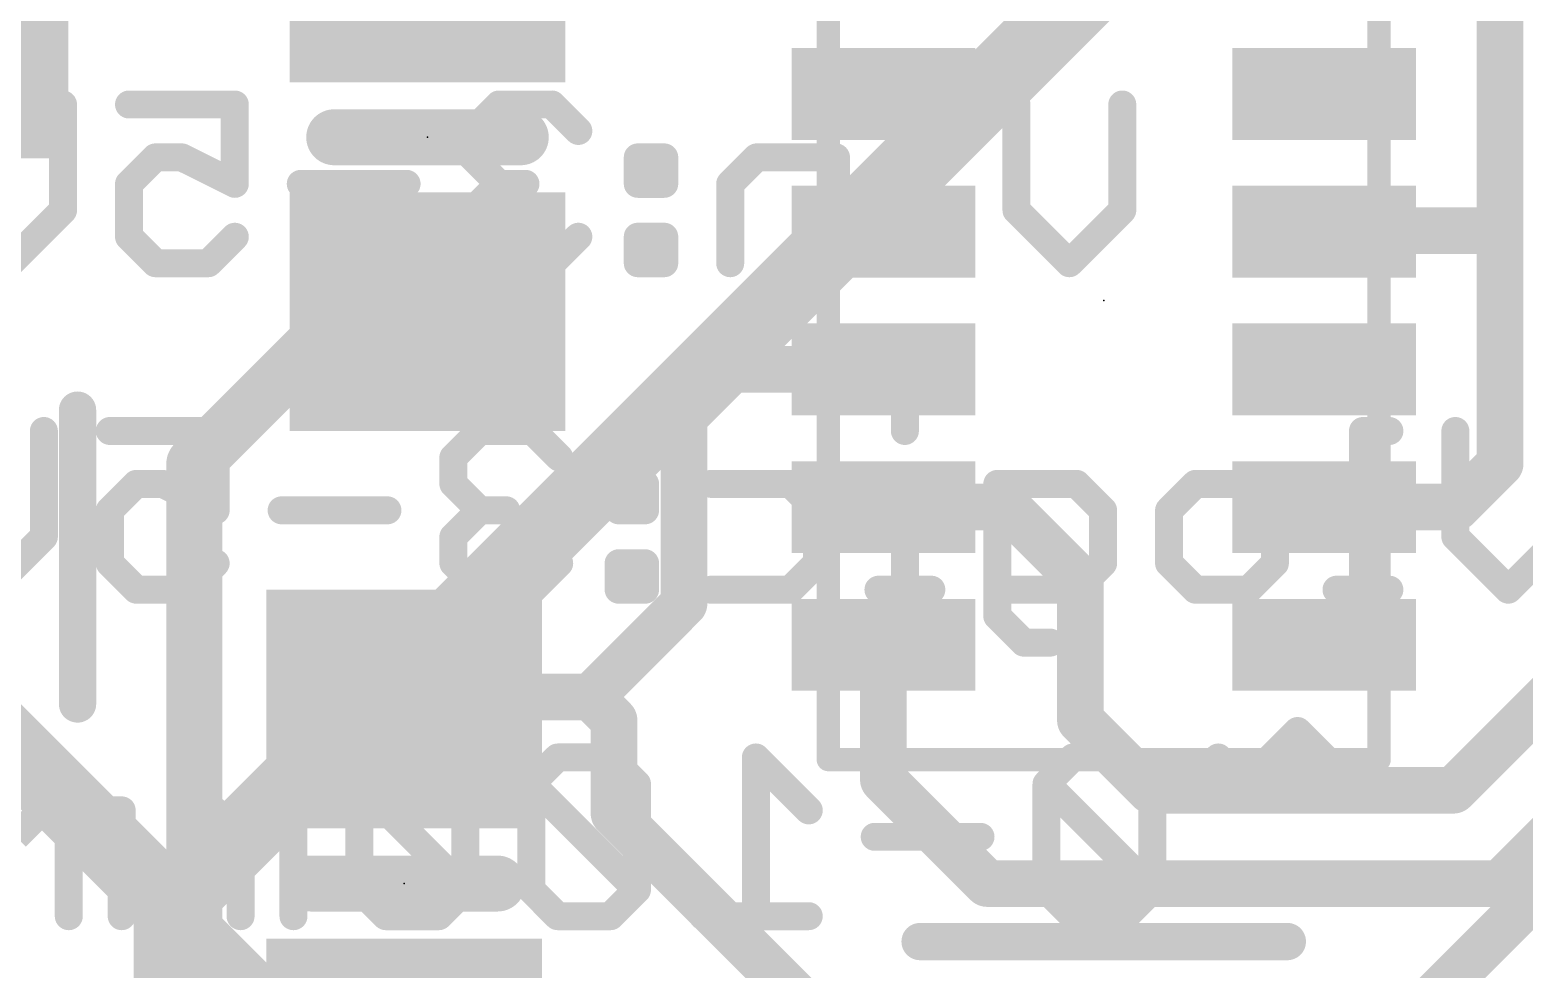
# Model space of a CAD drawing. Extents: x -0.1 to 20.4, y -0.1 to 17.9.
# Drawn here: x 4.31 to 12.45, y 6.52 to 11.63 of the extents above; entities that cross this region are included whole.
import ezdxf

# ---------------------------------------------------------------- set-up
doc = ezdxf.new("R2010")
doc.units = 0
for name, color, linetype in [('1', 12, 'CONTINUOUS'), ('16', 132, 'CONTINUOUS'), ('21', 40, 'CONTINUOUS'), ('22', 6, 'CONTINUOUS'), ('23', 53, 'CONTINUOUS')]:
    doc.layers.add(name, color=color, linetype=linetype)

# ---------------------------------------------------------------- blocks, each defined once
blk = doc.blocks.new('RECT')
blk.add_solid([(-0.5, -0.5), (0.5, -0.5), (-0.5, 0.5), (0.5, 0.5)])

msp = doc.modelspace()

# ---------------------------------------------------------------- linework, layer by layer
at = {"layer": '1'}
for points, const_width in [([(12.319, 10.541), (12.319, 12.38)], 0.254), ([(11.366, 10.541), (11.36, 10.535)], 0.254), ([(12.319, 10.541), (11.366, 10.541)], 0.254), ([(12.319, 9.271), (12.319, 10.541)], 0.254), ([(6.035, 10.099), (5.207, 9.271)], 0.3048), ([(6.477, 10.099), (6.035, 10.099)], 0.3048), ([(8.134, 9.785), (7.874, 9.525)], 0.254), ([(8.96, 9.785), (8.134, 9.785)], 0.254), ([(7.874, 9.525), (7.874, 8.509)], 0.254), ([(5.207, 9.271), (5.207, 6.731)], 0.3048), ([(12.083, 9.035), (12.319, 9.271)], 0.254), ([(8.96, 9.035), (9.634, 9.035)], 0.254), ([(9.634, 9.035), (10.033, 8.636)], 0.254), ([(11.36, 9.035), (12.083, 9.035)], 0.254), ([(10.033, 8.636), (10.033, 7.874)], 0.254), ([(7.874, 8.509), (7.366, 8.001)], 0.254), ([(8.96, 8.285), (8.96, 7.55)], 0.254), ([(12.065, 7.493), (12.7, 8.128)], 0.254), ([(6.416, 8.001), (6.35, 7.935)], 0.254), ([(7.366, 8.001), (6.416, 8.001)], 0.254), ([(7.493, 7.874), (7.366, 8.001)], 0.254), ([(12.319, 6.985), (13.335, 8.001)], 0.254), ([(7.493, 7.366), (7.493, 7.874)], 0.254), ([(10.033, 7.874), (10.414, 7.493)], 0.254), ([(8.96, 7.55), (9.525, 6.985)], 0.254), ([(10.414, 7.493), (12.065, 7.493)], 0.254), ([(8.89, 5.969), (7.493, 7.366)], 0.254), ([(9.525, 6.985), (12.319, 6.985)], 0.254), ([(5.207, 6.731), (5.715, 6.223)], 0.3048)]:
    msp.add_lwpolyline(points, dxfattribs=dict(at, const_width=const_width))
for points, const_width in [([(11.366, 10.6045, 1), (11.366, 10.4775)], 0.127), ([(11.4109, 10.4961, 1), (11.3211, 10.5859)], 0.127), ([(12.3825, 10.541, 1), (12.2555, 10.541)], 0.127), ([(12.319, 10.4775, 1), (12.319, 10.6045)], 0.127), ([(11.3151, 10.5799, 1), (11.4049, 10.4901)], 0.127), ([(12.2555, 10.541, 1), (12.3825, 10.541)], 0.127), ([(6.035, 10.1752, 1), (6.035, 10.0228)], 0.1524), ([(6.0889, 10.0451, 1), (5.9811, 10.1529)], 0.1524), ([(6.477, 10.0228, 1), (6.477, 10.1752)], 0.1524), ([(8.134, 9.8485, 1), (8.134, 9.7215)], 0.127), ([(8.1789, 9.7401, 1), (8.0891, 9.8299)], 0.127), ([(8.96, 9.7215, 1), (8.96, 9.8485)], 0.127), ([(7.9375, 9.525, 1), (7.8105, 9.525)], 0.127), ([(7.8291, 9.5699, 1), (7.9189, 9.4801)], 0.127), ([(5.2832, 9.271, 1), (5.1308, 9.271)], 0.1524), ([(5.1531, 9.3249, 1), (5.2609, 9.2171)], 0.1524), ([(12.3639, 9.2261, 1), (12.2741, 9.3159)], 0.127), ([(12.2555, 9.271, 1), (12.3825, 9.271)], 0.127), ([(8.96, 9.0985, 1), (8.96, 8.9715)], 0.127), ([(9.6789, 9.0799, 1), (9.5891, 8.9901)], 0.127), ([(9.634, 8.9715, 1), (9.634, 9.0985)], 0.127), ([(11.36, 9.0985, 1), (11.36, 8.9715)], 0.127), ([(12.0381, 9.0799, 1), (12.1279, 8.9901)], 0.127), ([(12.083, 8.9715, 1), (12.083, 9.0985)], 0.127), ([(10.0965, 8.636, 1), (9.9695, 8.636)], 0.127), ([(9.9881, 8.5911, 1), (10.0779, 8.6809)], 0.127), ([(7.9189, 8.4641, 1), (7.8291, 8.5539)], 0.127), ([(7.8105, 8.509, 1), (7.9375, 8.509)], 0.127), ([(9.0235, 8.285, 1), (8.8965, 8.285)], 0.127), ([(6.416, 8.0645, 1), (6.416, 7.9375)], 0.127), ([(6.4609, 7.9561, 1), (6.3711, 8.0459)], 0.127), ([(7.4109, 8.0459, 1), (7.3211, 7.9561)], 0.127), ([(7.3211, 8.0459, 1), (7.4109, 7.9561)], 0.127), ([(7.366, 7.9375, 1), (7.366, 8.0645)], 0.127), ([(6.3051, 7.9799, 1), (6.3949, 7.8901)], 0.127), ([(7.5565, 7.874, 1), (7.4295, 7.874)], 0.127), ([(7.4481, 7.8291, 1), (7.5379, 7.9189)], 0.127), ([(10.0779, 7.9189, 1), (9.9881, 7.8291)], 0.127), ([(9.9695, 7.874, 1), (10.0965, 7.874)], 0.127), ([(9.0049, 7.5949, 1), (8.9151, 7.5051)], 0.127), ([(8.8965, 7.55, 1), (9.0235, 7.55)], 0.127), ([(10.414, 7.5565, 1), (10.414, 7.4295)], 0.127), ([(10.3691, 7.4481, 1), (10.4589, 7.5379)], 0.127), ([(12.0201, 7.5379, 1), (12.1099, 7.4481)], 0.127), ([(12.065, 7.4295, 1), (12.065, 7.5565)], 0.127), ([(7.5379, 7.4109, 1), (7.4481, 7.3211)], 0.127), ([(7.4295, 7.366, 1), (7.5565, 7.366)], 0.127), ([(9.525, 7.0485, 1), (9.525, 6.9215)], 0.127), ([(9.4801, 6.9401, 1), (9.5699, 7.0299)], 0.127), ([(12.2741, 7.0299, 1), (12.3639, 6.9401)], 0.127), ([(12.319, 6.9215, 1), (12.319, 7.0485)], 0.127), ([(5.2609, 6.7849, 1), (5.1531, 6.6771)], 0.1524), ([(5.1308, 6.731, 1), (5.2832, 6.731)], 0.1524)]:
    msp.add_lwpolyline(points, format="xyb", dxfattribs=dict(at, const_width=const_width))
at = {"layer": '16'}
for points, const_width in [([(5.08, 6.858), (11.557, 13.335)], 0.4064), ([(5.08, 6.858), (2.921, 9.017)], 0.4064), ([(13.335, 7.747), (10.16, 4.572)], 0.254), ([(5.08, 6.858), (5.08, 2.54)], 0.4064)]:
    msp.add_lwpolyline(points, dxfattribs=dict(at, const_width=const_width))
at = {"layer": '16', "const_width": 0.2032}
for points in [[(5.1816, 6.858, 1), (4.9784, 6.858)], [(5.0082, 6.9298, 1), (5.1518, 6.7862)], [(5.0082, 6.7862, 1), (5.1518, 6.9298)]]:
    msp.add_lwpolyline(points, format="xyb", dxfattribs=at)
at = {"layer": '21'}
for points, const_width in [([(8.66, 7.66), (8.66, 12.66)], 0.127), ([(11.66, 12.66), (11.66, 7.66)], 0.127), ([(6.985, 11.049), (5.969, 11.049)], 0.3048), ([(4.571, 9.563), (4.571, 7.963)], 0.2032), ([(11.66, 7.66), (8.66, 7.66)], 0.127), ([(6.858, 6.985), (5.842, 6.985)], 0.3048), ([(9.16, 6.669), (11.16, 6.669)], 0.2032)]:
    msp.add_lwpolyline(points, dxfattribs=dict(at, const_width=const_width))
for points, const_width in [([(5.969, 11.1252, 1), (5.969, 10.9728)], 0.1524), ([(6.985, 10.9728, 1), (6.985, 11.1252)], 0.1524), ([(4.6218, 9.563, 1), (4.5202, 9.563)], 0.1016), ([(4.5202, 7.963, 1), (4.6218, 7.963)], 0.1016), ([(8.6282, 7.66, 1), (8.6918, 7.66)], 0.0635), ([(8.66, 7.6917, 1), (8.66, 7.6283)], 0.0635), ([(11.6282, 7.66, 1), (11.6918, 7.66)], 0.0635), ([(11.66, 7.6283, 1), (11.66, 7.6917)], 0.0635), ([(5.842, 7.0612, 1), (5.842, 6.9088)], 0.1524), ([(6.858, 6.9088, 1), (6.858, 7.0612)], 0.1524), ([(9.16, 6.7198, 1), (9.16, 6.6182)], 0.1016), ([(11.16, 6.6182, 1), (11.16, 6.7198)], 0.1016)]:
    msp.add_lwpolyline(points, format="xyb", dxfattribs=dict(at, const_width=const_width))
at = {"layer": '22', "const_width": 0.1524}
for points in [[(9.1815, 11.3716), (9.1815, 11.2275)], [(4.492, 11.2275), (4.492, 10.6513)], [(4.8513, 11.2275), (5.4276, 11.2275)], [(5.4276, 11.2275), (5.4276, 10.7954)], [(6.8664, 11.2275), (6.7224, 11.0835)], [(7.1545, 11.2275), (6.8664, 11.2275)], [(7.2986, 11.0835), (7.1545, 11.2275)], [(9.6849, 10.6513), (9.6849, 11.2275)], [(10.2611, 11.2275), (10.2611, 10.6513)], [(6.7224, 11.0835), (6.7224, 10.9394)], [(4.9954, 10.9394), (4.8513, 10.7954)], [(5.1395, 10.9394), (4.9954, 10.9394)], [(5.4276, 10.7954), (5.1395, 10.9394)], [(6.7224, 10.9394), (6.8664, 10.7954)], [(7.7664, 10.9394), (7.6223, 10.9394)], [(7.6223, 10.9394), (7.6223, 10.7954)], [(7.7664, 10.7954), (7.7664, 10.9394)], [(8.2697, 10.9394), (8.1257, 10.7954)], [(8.7019, 10.9394), (8.2697, 10.9394)], [(8.7019, 10.3632), (8.7019, 10.9394)], [(9.3256, 10.9394), (9.1815, 10.9394)], [(9.1815, 10.9394), (9.1815, 10.3632)], [(4.8513, 10.7954), (4.8513, 10.5073)], [(6.3631, 10.7954), (5.7869, 10.7954)], [(6.8664, 10.7954), (6.7224, 10.6513)], [(6.8664, 10.7954), (7.0105, 10.7954)], [(7.6223, 10.7954), (7.7664, 10.7954)], [(8.1257, 10.7954), (8.1257, 10.3632)], [(4.492, 10.6513), (4.2039, 10.3632)], [(6.7224, 10.6513), (6.7224, 10.5073)], [(9.973, 10.3632), (9.6849, 10.6513)], [(10.2611, 10.6513), (9.973, 10.3632)], [(4.8513, 10.5073), (4.9954, 10.3632)], [(5.2835, 10.3632), (5.4276, 10.5073)], [(6.7224, 10.5073), (6.8664, 10.3632)], [(7.1545, 10.3632), (7.2986, 10.5073)], [(7.7664, 10.5073), (7.6223, 10.5073)], [(7.6223, 10.5073), (7.6223, 10.3632)], [(7.7664, 10.3632), (7.7664, 10.5073)], [(4.9954, 10.3632), (5.2835, 10.3632)], [(6.8664, 10.3632), (7.1545, 10.3632)], [(7.6223, 10.3632), (7.7664, 10.3632)], [(9.3256, 10.3632), (9.0374, 10.3632)], [(9.0771, 9.5936), (9.0771, 9.4495)], [(4.3877, 9.4495), (4.3877, 8.8733)], [(4.747, 9.4495), (5.3232, 9.4495)], [(5.3232, 9.4495), (5.3232, 9.0174)], [(6.7621, 9.4495), (6.618, 9.3055)], [(7.0502, 9.4495), (6.7621, 9.4495)], [(7.1942, 9.3055), (7.0502, 9.4495)], [(11.7159, 9.4495), (11.5719, 9.4495)], [(11.5719, 9.4495), (11.5719, 8.5852)], [(12.0752, 8.8733), (12.0752, 9.4495)], [(6.618, 9.3055), (6.618, 9.1614)], [(4.891, 9.1614), (4.747, 9.0174)], [(5.0351, 9.1614), (4.891, 9.1614)], [(5.3232, 9.0174), (5.0351, 9.1614)], [(6.618, 9.1614), (6.7621, 9.0174)], [(7.662, 9.1614), (7.518, 9.1614)], [(7.518, 9.1614), (7.518, 9.0174)], [(7.662, 9.0174), (7.662, 9.1614)], [(8.0213, 9.1614), (8.4535, 9.1614)], [(8.4535, 9.1614), (8.5975, 9.0174)], [(9.2212, 9.1614), (9.0771, 9.1614)], [(9.0771, 9.1614), (9.0771, 8.5852)], [(9.5805, 8.4411), (9.5805, 9.1614)], [(9.5805, 9.1614), (10.0127, 9.1614)], [(10.0127, 9.1614), (10.1567, 9.0174)], [(10.516, 9.0174), (10.6601, 9.1614)], [(10.6601, 9.1614), (10.9482, 9.1614)], [(10.9482, 9.1614), (11.0922, 9.0174)], [(4.747, 9.0174), (4.747, 8.7293)], [(6.2587, 9.0174), (5.6825, 9.0174)], [(6.7621, 9.0174), (6.618, 8.8733)], [(6.7621, 9.0174), (6.9061, 9.0174)], [(7.518, 9.0174), (7.662, 9.0174)], [(8.5975, 9.0174), (8.5975, 8.7293)], [(10.1567, 9.0174), (10.1567, 8.7293)], [(10.516, 8.7293), (10.516, 9.0174)], [(11.0922, 9.0174), (11.0922, 8.7293)], [(4.3877, 8.8733), (4.0996, 8.5852)], [(6.618, 8.8733), (6.618, 8.7293)], [(12.3633, 8.5852), (12.0752, 8.8733)], [(12.6514, 8.8733), (12.3633, 8.5852)], [(4.747, 8.7293), (4.891, 8.5852)], [(5.1792, 8.5852), (5.3232, 8.7293)], [(6.618, 8.7293), (6.7621, 8.5852)], [(7.0502, 8.5852), (7.1942, 8.7293)], [(7.662, 8.7293), (7.518, 8.7293)], [(7.518, 8.7293), (7.518, 8.5852)], [(7.662, 8.5852), (7.662, 8.7293)], [(8.5975, 8.7293), (8.4535, 8.5852)], [(10.1567, 8.7293), (10.0127, 8.5852)], [(10.6601, 8.5852), (10.516, 8.7293)], [(11.0922, 8.7293), (10.9482, 8.5852)], [(4.891, 8.5852), (5.1792, 8.5852)], [(6.7621, 8.5852), (7.0502, 8.5852)], [(7.518, 8.5852), (7.662, 8.5852)], [(8.4535, 8.5852), (8.0213, 8.5852)], [(9.2212, 8.5852), (8.9331, 8.5852)], [(10.0127, 8.5852), (9.5805, 8.5852)], [(10.9482, 8.5852), (10.6601, 8.5852)], [(11.7159, 8.5852), (11.4278, 8.5852)], [(9.7246, 8.2971), (9.5805, 8.4411)], [(9.8686, 8.2971), (9.7246, 8.2971)], [(11.216, 7.8156), (10.9279, 7.5275)], [(11.3601, 7.6715), (11.216, 7.8156)], [(6.2503, 7.6715), (6.1063, 7.5275)], [(6.5384, 7.6715), (6.2503, 7.6715)], [(6.6825, 7.5275), (6.5384, 7.6715)], [(7.1858, 7.6715), (7.0418, 7.5275)], [(7.474, 7.6715), (7.1858, 7.6715)], [(7.618, 7.5275), (7.474, 7.6715)], [(8.5535, 7.3834), (8.2654, 7.6715)], [(8.2654, 7.6715), (8.2654, 6.8072)], [(9.9924, 7.6715), (9.8483, 7.5275)], [(10.2805, 7.6715), (9.9924, 7.6715)], [(10.4246, 7.5275), (10.2805, 7.6715)], [(10.9279, 7.5275), (10.7839, 7.6715)], [(6.1063, 7.5275), (6.1063, 6.9513)], [(6.6825, 6.9513), (6.1063, 7.5275)], [(6.6825, 6.9513), (6.6825, 7.5275)], [(7.0418, 7.5275), (7.0418, 6.9513)], [(7.618, 6.9513), (7.0418, 7.5275)], [(7.618, 6.9513), (7.618, 7.5275)], [(9.8483, 7.5275), (9.8483, 6.9513)], [(10.4246, 6.9513), (9.8483, 7.5275)], [(10.4246, 6.9513), (10.4246, 7.5275)], [(4.3793, 7.3834), (4.2352, 7.2394)], [(4.5233, 7.2394), (4.3793, 7.3834)], [(4.6674, 7.3834), (4.5233, 7.2394)], [(4.8115, 7.3834), (4.6674, 7.3834)], [(4.8115, 6.8072), (4.8115, 7.3834)], [(5.3148, 7.3834), (5.1707, 7.2394)], [(5.4589, 7.2394), (5.3148, 7.3834)], [(5.6029, 7.3834), (5.4589, 7.2394)], [(5.747, 7.3834), (5.6029, 7.3834)], [(5.747, 6.8072), (5.747, 7.3834)], [(4.5233, 7.2394), (4.5233, 6.8072)], [(5.1707, 7.2394), (5.1707, 6.8072)], [(5.4589, 7.2394), (5.4589, 6.8072)], [(9.489, 7.2394), (8.9128, 7.2394)], [(6.1063, 6.9513), (6.2503, 6.8072)], [(6.5384, 6.8072), (6.6825, 6.9513)], [(7.0418, 6.9513), (7.1858, 6.8072)], [(7.474, 6.8072), (7.618, 6.9513)], [(9.8483, 6.9513), (9.9924, 6.8072)], [(10.2805, 6.8072), (10.4246, 6.9513)], [(6.2503, 6.8072), (6.5384, 6.8072)], [(7.1858, 6.8072), (7.474, 6.8072)], [(8.5535, 6.8072), (7.9773, 6.8072)], [(9.9924, 6.8072), (10.2805, 6.8072)]]:
    msp.add_lwpolyline(points, dxfattribs=at)
at = {"layer": '22', "const_width": 0.0762}
for points in [[(9.2196, 11.3716, 1), (9.1434, 11.3716)], [(4.5301, 11.2275, 1), (4.4539, 11.2275)], [(4.8513, 11.2656, 1), (4.8513, 11.1894)], [(5.4657, 11.2275, 1), (5.3895, 11.2275)], [(5.4276, 11.1894, 1), (5.4276, 11.2656)], [(6.8664, 11.2656, 1), (6.8664, 11.1894)], [(6.8934, 11.2006, 1), (6.8395, 11.2545)], [(7.1815, 11.2545, 1), (7.1276, 11.2006)], [(7.1545, 11.1894, 1), (7.1545, 11.2656)], [(9.1434, 11.2275, 1), (9.2196, 11.2275)], [(9.723, 11.2275, 1), (9.6468, 11.2275)], [(10.2992, 11.2275, 1), (10.223, 11.2275)], [(6.7605, 11.0835, 1), (6.6843, 11.0835)], [(6.6954, 11.1104, 1), (6.7493, 11.0565)], [(7.2717, 11.0565, 1), (7.3255, 11.1104)], [(4.9954, 10.9775, 1), (4.9954, 10.9013)], [(5.0223, 10.9125, 1), (4.9685, 10.9664)], [(5.1565, 10.9735, 1), (5.1224, 10.9053)], [(5.1395, 10.9013, 1), (5.1395, 10.9775)], [(6.7493, 10.9664, 1), (6.6954, 10.9125)], [(7.6223, 10.9775, 1), (7.6223, 10.9013)], [(7.6604, 10.9394, 1), (7.5842, 10.9394)], [(7.8045, 10.9394, 1), (7.7283, 10.9394)], [(7.7664, 10.9013, 1), (7.7664, 10.9775)], [(8.2697, 10.9775, 1), (8.2697, 10.9013)], [(8.2967, 10.9125, 1), (8.2428, 10.9664)], [(8.74, 10.9394, 1), (8.6638, 10.9394)], [(8.7019, 10.9013, 1), (8.7019, 10.9775)], [(9.1815, 10.9775, 1), (9.1815, 10.9013)], [(9.2196, 10.9394, 1), (9.1434, 10.9394)], [(9.3256, 10.9013, 1), (9.3256, 10.9775)], [(6.6843, 10.9394, 1), (6.7605, 10.9394)], [(4.8894, 10.7954, 1), (4.8132, 10.7954)], [(4.8244, 10.8223, 1), (4.8783, 10.7684)], [(5.3895, 10.7954, 1), (5.4657, 10.7954)], [(5.4105, 10.7613, 1), (5.4446, 10.8294)], [(5.7869, 10.8335, 1), (5.7869, 10.7573)], [(6.3631, 10.7573, 1), (6.3631, 10.8335)], [(6.8664, 10.8335, 1), (6.8664, 10.7573)], [(6.8934, 10.7684, 1), (6.8395, 10.8223)], [(6.8395, 10.7684, 1), (6.8934, 10.8223)], [(7.0105, 10.7573, 1), (7.0105, 10.8335)], [(7.6223, 10.8335, 1), (7.6223, 10.7573)], [(7.5842, 10.7954, 1), (7.6604, 10.7954)], [(7.7283, 10.7954, 1), (7.8045, 10.7954)], [(7.7664, 10.7573, 1), (7.7664, 10.8335)], [(8.0987, 10.8223, 1), (8.1526, 10.7684)], [(8.1638, 10.7954, 1), (8.0876, 10.7954)], [(4.4539, 10.6513, 1), (4.5301, 10.6513)], [(4.519, 10.6244, 1), (4.4651, 10.6783)], [(6.6954, 10.6783, 1), (6.7493, 10.6244)], [(6.7605, 10.6513, 1), (6.6843, 10.6513)], [(9.7118, 10.6783, 1), (9.6579, 10.6244)], [(9.6468, 10.6513, 1), (9.723, 10.6513)], [(10.223, 10.6513, 1), (10.2992, 10.6513)], [(10.288, 10.6244, 1), (10.2341, 10.6783)], [(4.8783, 10.5342, 1), (4.8244, 10.4803)], [(5.4545, 10.4803, 1), (5.4006, 10.5342)], [(6.7493, 10.5342, 1), (6.6954, 10.4803)], [(7.3255, 10.4803, 1), (7.2717, 10.5342)], [(7.6223, 10.5454, 1), (7.6223, 10.4692)], [(7.6604, 10.5073, 1), (7.5842, 10.5073)], [(7.8045, 10.5073, 1), (7.7283, 10.5073)], [(7.7664, 10.4692, 1), (7.7664, 10.5454)], [(4.8132, 10.5073, 1), (4.8894, 10.5073)], [(6.6843, 10.5073, 1), (6.7605, 10.5073)], [(4.9954, 10.4013, 1), (4.9954, 10.3251)], [(4.9685, 10.3363, 1), (5.0223, 10.3901)], [(5.2566, 10.3901, 1), (5.3105, 10.3363)], [(5.2835, 10.3251, 1), (5.2835, 10.4013)], [(6.8664, 10.4013, 1), (6.8664, 10.3251)], [(6.8395, 10.3363, 1), (6.8934, 10.3901)], [(7.1276, 10.3901, 1), (7.1815, 10.3363)], [(7.1545, 10.3251, 1), (7.1545, 10.4013)], [(7.6223, 10.4013, 1), (7.6223, 10.3251)], [(7.7664, 10.3251, 1), (7.7664, 10.4013)], [(9.0374, 10.4013, 1), (9.0374, 10.3251)], [(9.3256, 10.3251, 1), (9.3256, 10.4013)], [(9.946, 10.3901, 1), (9.9999, 10.3363)], [(9.946, 10.3363, 1), (9.9999, 10.3901)], [(7.5842, 10.3632, 1), (7.6604, 10.3632)], [(7.7283, 10.3632, 1), (7.8045, 10.3632)], [(8.0876, 10.3632, 1), (8.1638, 10.3632)], [(8.6638, 10.3632, 1), (8.74, 10.3632)], [(9.1434, 10.3632, 1), (9.2196, 10.3632)], [(9.1152, 9.5936, 1), (9.039, 9.5936)], [(4.4258, 9.4495, 1), (4.3496, 9.4495)], [(4.747, 9.4876, 1), (4.747, 9.4114)], [(5.3613, 9.4495, 1), (5.2851, 9.4495)], [(5.3232, 9.4114, 1), (5.3232, 9.4876)], [(6.7621, 9.4876, 1), (6.7621, 9.4114)], [(6.789, 9.4226, 1), (6.7351, 9.4765)], [(7.0771, 9.4765, 1), (7.0232, 9.4226)], [(7.0502, 9.4114, 1), (7.0502, 9.4876)], [(11.5719, 9.4876, 1), (11.5719, 9.4114)], [(11.61, 9.4495, 1), (11.5338, 9.4495)], [(11.7159, 9.4114, 1), (11.7159, 9.4876)], [(12.1133, 9.4495, 1), (12.0371, 9.4495)], [(9.039, 9.4495, 1), (9.1152, 9.4495)], [(6.6561, 9.3055, 1), (6.5799, 9.3055)], [(6.5911, 9.3324, 1), (6.645, 9.2785)], [(7.1673, 9.2785, 1), (7.2212, 9.3324)], [(4.891, 9.1995, 1), (4.891, 9.1233)], [(4.918, 9.1345, 1), (4.8641, 9.1884)], [(5.0521, 9.1955, 1), (5.0181, 9.1273)], [(5.0351, 9.1233, 1), (5.0351, 9.1995)], [(6.645, 9.1884, 1), (6.5911, 9.1345)], [(6.5799, 9.1614, 1), (6.6561, 9.1614)], [(7.518, 9.1995, 1), (7.518, 9.1233)], [(7.5561, 9.1614, 1), (7.4799, 9.1614)], [(7.7001, 9.1614, 1), (7.6239, 9.1614)], [(7.662, 9.1233, 1), (7.662, 9.1995)], [(8.0213, 9.1995, 1), (8.0213, 9.1233)], [(8.4804, 9.1884, 1), (8.4265, 9.1345)], [(8.4535, 9.1233, 1), (8.4535, 9.1995)], [(9.0771, 9.1995, 1), (9.0771, 9.1233)], [(9.1152, 9.1614, 1), (9.039, 9.1614)], [(9.2212, 9.1233, 1), (9.2212, 9.1995)], [(9.6186, 9.1614, 1), (9.5424, 9.1614)], [(9.5805, 9.1995, 1), (9.5805, 9.1233)], [(10.0396, 9.1884, 1), (9.9857, 9.1345)], [(10.0127, 9.1233, 1), (10.0127, 9.1995)], [(10.6601, 9.1995, 1), (10.6601, 9.1233)], [(10.687, 9.1345, 1), (10.6331, 9.1884)], [(10.9751, 9.1884, 1), (10.9212, 9.1345)], [(10.9482, 9.1233, 1), (10.9482, 9.1995)], [(4.72, 9.0443, 1), (4.7739, 8.9904)], [(4.7851, 9.0174, 1), (4.7089, 9.0174)], [(5.2851, 9.0174, 1), (5.3613, 9.0174)], [(5.3062, 8.9833, 1), (5.3402, 9.0514)], [(5.6825, 9.0555, 1), (5.6825, 8.9793)], [(6.2587, 8.9793, 1), (6.2587, 9.0555)], [(6.7621, 9.0555, 1), (6.7621, 8.9793)], [(6.789, 8.9904, 1), (6.7351, 9.0443)], [(6.7351, 8.9904, 1), (6.789, 9.0443)], [(6.9061, 8.9793, 1), (6.9061, 9.0555)], [(7.518, 9.0555, 1), (7.518, 8.9793)], [(7.4799, 9.0174, 1), (7.5561, 9.0174)], [(7.6239, 9.0174, 1), (7.7001, 9.0174)], [(7.662, 8.9793, 1), (7.662, 9.0555)], [(8.6356, 9.0174, 1), (8.5594, 9.0174)], [(8.5706, 8.9904, 1), (8.6245, 9.0443)], [(10.1948, 9.0174, 1), (10.1186, 9.0174)], [(10.1298, 8.9904, 1), (10.1837, 9.0443)], [(10.5541, 9.0174, 1), (10.4779, 9.0174)], [(10.4891, 9.0443, 1), (10.543, 8.9904)], [(11.1303, 9.0174, 1), (11.0541, 9.0174)], [(11.0653, 8.9904, 1), (11.1192, 9.0443)], [(4.3496, 8.8733, 1), (4.4258, 8.8733)], [(4.4146, 8.8464, 1), (4.3607, 8.9003)], [(6.6561, 8.8733, 1), (6.5799, 8.8733)], [(6.5911, 8.9003, 1), (6.645, 8.8464)], [(12.1022, 8.9003, 1), (12.0483, 8.8464)], [(12.0371, 8.8733, 1), (12.1133, 8.8733)], [(4.7739, 8.7562, 1), (4.72, 8.7023)], [(5.3502, 8.7023, 1), (5.2963, 8.7562)], [(6.645, 8.7562, 1), (6.5911, 8.7023)], [(7.2212, 8.7023, 1), (7.1673, 8.7562)], [(7.518, 8.7674, 1), (7.518, 8.6912)], [(7.5561, 8.7293, 1), (7.4799, 8.7293)], [(7.7001, 8.7293, 1), (7.6239, 8.7293)], [(7.662, 8.6912, 1), (7.662, 8.7674)], [(8.6245, 8.7023, 1), (8.5706, 8.7562)], [(10.1837, 8.7023, 1), (10.1298, 8.7562)], [(10.543, 8.7562, 1), (10.4891, 8.7023)], [(11.1192, 8.7023, 1), (11.0653, 8.7562)], [(4.7089, 8.7293, 1), (4.7851, 8.7293)], [(6.5799, 8.7293, 1), (6.6561, 8.7293)], [(8.5594, 8.7293, 1), (8.6356, 8.7293)], [(10.1186, 8.7293, 1), (10.1948, 8.7293)], [(10.4779, 8.7293, 1), (10.5541, 8.7293)], [(11.0541, 8.7293, 1), (11.1303, 8.7293)], [(4.891, 8.6233, 1), (4.891, 8.5471)], [(4.8641, 8.5583, 1), (4.918, 8.6121)], [(5.1522, 8.6121, 1), (5.2061, 8.5583)], [(5.1792, 8.5471, 1), (5.1792, 8.6233)], [(6.7621, 8.6233, 1), (6.7621, 8.5471)], [(6.7351, 8.5583, 1), (6.789, 8.6121)], [(7.0232, 8.6121, 1), (7.0771, 8.5583)], [(7.0502, 8.5471, 1), (7.0502, 8.6233)], [(7.518, 8.6233, 1), (7.518, 8.5471)], [(7.662, 8.5471, 1), (7.662, 8.6233)], [(8.0213, 8.6233, 1), (8.0213, 8.5471)], [(8.4265, 8.6121, 1), (8.4804, 8.5583)], [(8.4535, 8.5471, 1), (8.4535, 8.6233)], [(8.9331, 8.6233, 1), (8.9331, 8.5471)], [(9.2212, 8.5471, 1), (9.2212, 8.6233)], [(9.5805, 8.6233, 1), (9.5805, 8.5471)], [(9.9857, 8.6121, 1), (10.0396, 8.5583)], [(10.0127, 8.5471, 1), (10.0127, 8.6233)], [(10.6601, 8.6233, 1), (10.6601, 8.5471)], [(10.6331, 8.5583, 1), (10.687, 8.6121)], [(10.9212, 8.6121, 1), (10.9751, 8.5583)], [(10.9482, 8.5471, 1), (10.9482, 8.6233)], [(11.4278, 8.6233, 1), (11.4278, 8.5471)], [(11.7159, 8.5471, 1), (11.7159, 8.6233)], [(12.3364, 8.6121, 1), (12.3903, 8.5583)], [(12.3364, 8.5583, 1), (12.3903, 8.6121)], [(7.4799, 8.5852, 1), (7.5561, 8.5852)], [(7.6239, 8.5852, 1), (7.7001, 8.5852)], [(9.039, 8.5852, 1), (9.1152, 8.5852)], [(11.5338, 8.5852, 1), (11.61, 8.5852)], [(9.6074, 8.4681, 1), (9.5536, 8.4142)], [(9.5424, 8.4411, 1), (9.6186, 8.4411)], [(9.7246, 8.3352, 1), (9.7246, 8.259)], [(9.6976, 8.2701, 1), (9.7515, 8.324)], [(9.8686, 8.259, 1), (9.8686, 8.3352)], [(11.243, 7.8425, 1), (11.1891, 7.7887)], [(11.243, 7.7887, 1), (11.1891, 7.8425)], [(6.2503, 7.7096, 1), (6.2503, 7.6334)], [(6.2773, 7.6446, 1), (6.2234, 7.6985)], [(6.5654, 7.6985, 1), (6.5115, 7.6446)], [(6.5384, 7.6334, 1), (6.5384, 7.7096)], [(7.1858, 7.7096, 1), (7.1858, 7.6334)], [(7.2128, 7.6446, 1), (7.1589, 7.6985)], [(7.5009, 7.6985, 1), (7.447, 7.6446)], [(7.474, 7.6334, 1), (7.474, 7.7096)], [(8.2924, 7.6985, 1), (8.2385, 7.6446)], [(8.3035, 7.6715, 1), (8.2273, 7.6715)], [(9.9924, 7.7096, 1), (9.9924, 7.6334)], [(10.0193, 7.6446, 1), (9.9655, 7.6985)], [(10.3075, 7.6985, 1), (10.2536, 7.6446)], [(10.2805, 7.6334, 1), (10.2805, 7.7096)], [(10.8108, 7.6985, 1), (10.7569, 7.6446)], [(11.3331, 7.6446, 1), (11.387, 7.6985)], [(6.1332, 7.5544, 1), (6.0793, 7.5005)], [(6.0793, 7.5544, 1), (6.1332, 7.5005)], [(6.1444, 7.5275, 1), (6.0682, 7.5275)], [(6.7206, 7.5275, 1), (6.6444, 7.5275)], [(6.6555, 7.5005, 1), (6.7094, 7.5544)], [(7.0687, 7.5544, 1), (7.0148, 7.5005)], [(7.0148, 7.5544, 1), (7.0687, 7.5005)], [(7.0799, 7.5275, 1), (7.0037, 7.5275)], [(7.6561, 7.5275, 1), (7.5799, 7.5275)], [(7.5911, 7.5005, 1), (7.645, 7.5544)], [(9.8864, 7.5275, 1), (9.8102, 7.5275)], [(9.8753, 7.5544, 1), (9.8214, 7.5005)], [(9.8214, 7.5544, 1), (9.8753, 7.5005)], [(10.4627, 7.5275, 1), (10.3865, 7.5275)], [(10.3976, 7.5005, 1), (10.4515, 7.5544)], [(10.901, 7.5544, 1), (10.9549, 7.5005)], [(10.901, 7.5005, 1), (10.9549, 7.5544)], [(4.4062, 7.4104, 1), (4.3523, 7.3565)], [(4.4062, 7.3565, 1), (4.3523, 7.4104)], [(4.6674, 7.4215, 1), (4.6674, 7.3453)], [(4.6943, 7.3565, 1), (4.6405, 7.4104)], [(4.8496, 7.3834, 1), (4.7734, 7.3834)], [(4.8115, 7.3453, 1), (4.8115, 7.4215)], [(5.3417, 7.4104, 1), (5.2879, 7.3565)], [(5.3417, 7.3565, 1), (5.2879, 7.4104)], [(5.6029, 7.4215, 1), (5.6029, 7.3453)], [(5.6299, 7.3565, 1), (5.576, 7.4104)], [(5.7851, 7.3834, 1), (5.7089, 7.3834)], [(5.747, 7.3453, 1), (5.747, 7.4215)], [(8.5266, 7.3565, 1), (8.5805, 7.4104)], [(4.5614, 7.2394, 1), (4.4852, 7.2394)], [(4.4964, 7.2663, 1), (4.5503, 7.2124)], [(4.4964, 7.2124, 1), (4.5503, 7.2663)], [(5.2088, 7.2394, 1), (5.1326, 7.2394)], [(5.1438, 7.2663, 1), (5.1977, 7.2124)], [(5.4319, 7.2663, 1), (5.4858, 7.2124)], [(5.497, 7.2394, 1), (5.4208, 7.2394)], [(5.4319, 7.2124, 1), (5.4858, 7.2663)], [(8.9128, 7.2775, 1), (8.9128, 7.2013)], [(9.489, 7.2013, 1), (9.489, 7.2775)], [(6.1332, 6.9782, 1), (6.0793, 6.9243)], [(6.7094, 6.9243, 1), (6.6555, 6.9782)], [(6.6555, 6.9243, 1), (6.7094, 6.9782)], [(7.0687, 6.9782, 1), (7.0148, 6.9243)], [(7.645, 6.9243, 1), (7.5911, 6.9782)], [(7.5911, 6.9243, 1), (7.645, 6.9782)], [(9.8753, 6.9782, 1), (9.8214, 6.9243)], [(10.4515, 6.9243, 1), (10.3976, 6.9782)], [(10.3976, 6.9243, 1), (10.4515, 6.9782)], [(6.0682, 6.9513, 1), (6.1444, 6.9513)], [(6.6444, 6.9513, 1), (6.7206, 6.9513)], [(7.0037, 6.9513, 1), (7.0799, 6.9513)], [(7.5799, 6.9513, 1), (7.6561, 6.9513)], [(9.8102, 6.9513, 1), (9.8864, 6.9513)], [(10.3865, 6.9513, 1), (10.4627, 6.9513)], [(4.4852, 6.8072, 1), (4.5614, 6.8072)], [(4.7734, 6.8072, 1), (4.8496, 6.8072)], [(5.1326, 6.8072, 1), (5.2088, 6.8072)], [(5.4208, 6.8072, 1), (5.497, 6.8072)], [(5.7089, 6.8072, 1), (5.7851, 6.8072)], [(6.2503, 6.8453, 1), (6.2503, 6.7691)], [(6.2234, 6.7803, 1), (6.2773, 6.8341)], [(6.5115, 6.8341, 1), (6.5654, 6.7803)], [(6.5384, 6.7691, 1), (6.5384, 6.8453)], [(7.1858, 6.8453, 1), (7.1858, 6.7691)], [(7.1589, 6.7803, 1), (7.2128, 6.8341)], [(7.447, 6.8341, 1), (7.5009, 6.7803)], [(7.474, 6.7691, 1), (7.474, 6.8453)], [(7.9773, 6.8453, 1), (7.9773, 6.7691)], [(8.2273, 6.8072, 1), (8.3035, 6.8072)], [(8.5535, 6.7691, 1), (8.5535, 6.8453)], [(9.9924, 6.8453, 1), (9.9924, 6.7691)], [(9.9655, 6.7803, 1), (10.0193, 6.8341)], [(10.2536, 6.8341, 1), (10.3075, 6.7803)], [(10.2805, 6.7691, 1), (10.2805, 6.8453)]]:
    msp.add_lwpolyline(points, format="xyb", dxfattribs=at)
at = {"layer": '23'}
for p in [(6.477, 11.049), (10.16, 10.16), (6.35, 6.985)]:
    msp.add_point(p, dxfattribs=at)

# ---------------------------------------------------------------- block references
at = {"layer": '1', "xscale": 1.3, "yscale": 1.5, "rotation": 270}
for p in [(6.477, 11.999), (6.477, 10.099), (6.35, 7.935), (6.35, 6.035)]:
    msp.add_blockref('RECT', p, dxfattribs=at)
at = {"layer": '1', "xscale": 1.3, "yscale": 1.5}
msp.add_blockref('RECT', (3.871, 11.684), dxfattribs=at)
at = {"layer": '1', "xscale": 0.5, "rotation": 270}
for p in [(8.96, 11.285), (11.36, 11.285), (8.96, 10.535), (11.36, 10.535), (8.96, 9.785), (11.36, 9.785), (8.96, 9.035), (11.36, 9.035), (8.96, 8.285), (11.36, 8.285)]:
    msp.add_blockref('RECT', p, dxfattribs=at)

doc.saveas('drawing.dxf')
